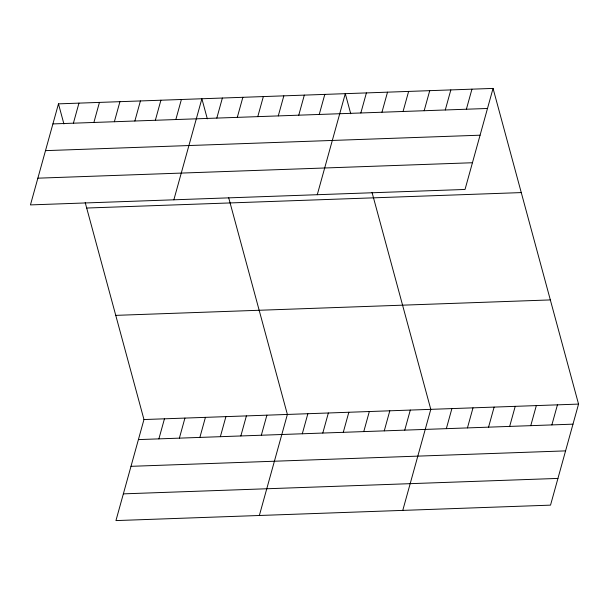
<?xml version="1.0" encoding="UTF-8"?>
<svg xmlns="http://www.w3.org/2000/svg" width="609" height="609" viewBox="0 0 609 609"><rect width="100%" height="100%" fill="white"/><g stroke="black" fill="none" stroke-linecap="round" stroke-linejoin="round"><path stroke-width="0.91" d="M58.472 103.857L30.45 204.906L465.032 189.46L493.054 88.412L58.472 103.857L63.915 123.962M73.4 123.193L78.957 103.127M93.885 122.462L99.45 102.403M114.37 121.731L119.935 101.673M134.863 121.008L140.42 100.942M155.348 120.278L160.913 100.219M175.834 119.547L181.398 99.488M173.862 199.805L201.883 98.765L207.326 118.862M216.812 118.093L222.376 98.034M85.199 202.546L143.968 419.54L115.946 520.588L550.528 505.143L578.55 404.094L493.054 88.412M237.297 117.37L242.862 97.303M158.888 438.868L164.453 418.809M257.782 116.639L263.347 96.58M179.381 438.145L184.938 418.079M278.275 115.908L283.832 95.849M199.866 437.414L205.431 417.355M298.76 115.185L304.325 95.118M220.351 436.683L225.916 416.625M319.245 114.454L324.81 94.395M240.844 435.96L246.401 415.901M317.274 194.713L345.295 93.664L350.746 113.769M261.33 435.229L266.894 415.171M360.84 112.977L366.405 92.918M259.358 515.488L287.379 414.44L228.611 197.453M381.95 112.223L387.514 92.165M302.3 433.775L307.865 413.717M403.059 111.477L408.624 91.419M322.793 433.045L328.358 412.986M424.169 110.724L429.733 90.665M343.278 432.321L348.843 412.255M445.278 109.978L450.843 89.919M363.763 431.591L369.328 411.532M466.387 109.224L471.945 89.165M384.256 430.86L389.813 410.801M404.741 430.137L410.306 410.078M402.77 510.395L430.791 409.347L372.023 192.36M446.336 428.66L451.901 408.593M467.446 427.906L473.01 407.847M488.555 427.16L494.12 407.094M509.664 426.407L515.222 406.348M530.766 425.661L536.331 405.594M551.876 424.907L557.441 404.848M52.907 123.916L487.489 108.478M45.5 150.644L480.082 135.198M37.865 178.178L472.447 162.74M86.684 208.034L521.266 192.589M115.756 315.363L550.338 299.925M143.968 419.54L578.55 404.094M138.403 439.599L572.985 424.161M130.988 466.327L565.578 450.881M123.353 493.861L557.935 478.415"/></g></svg>
